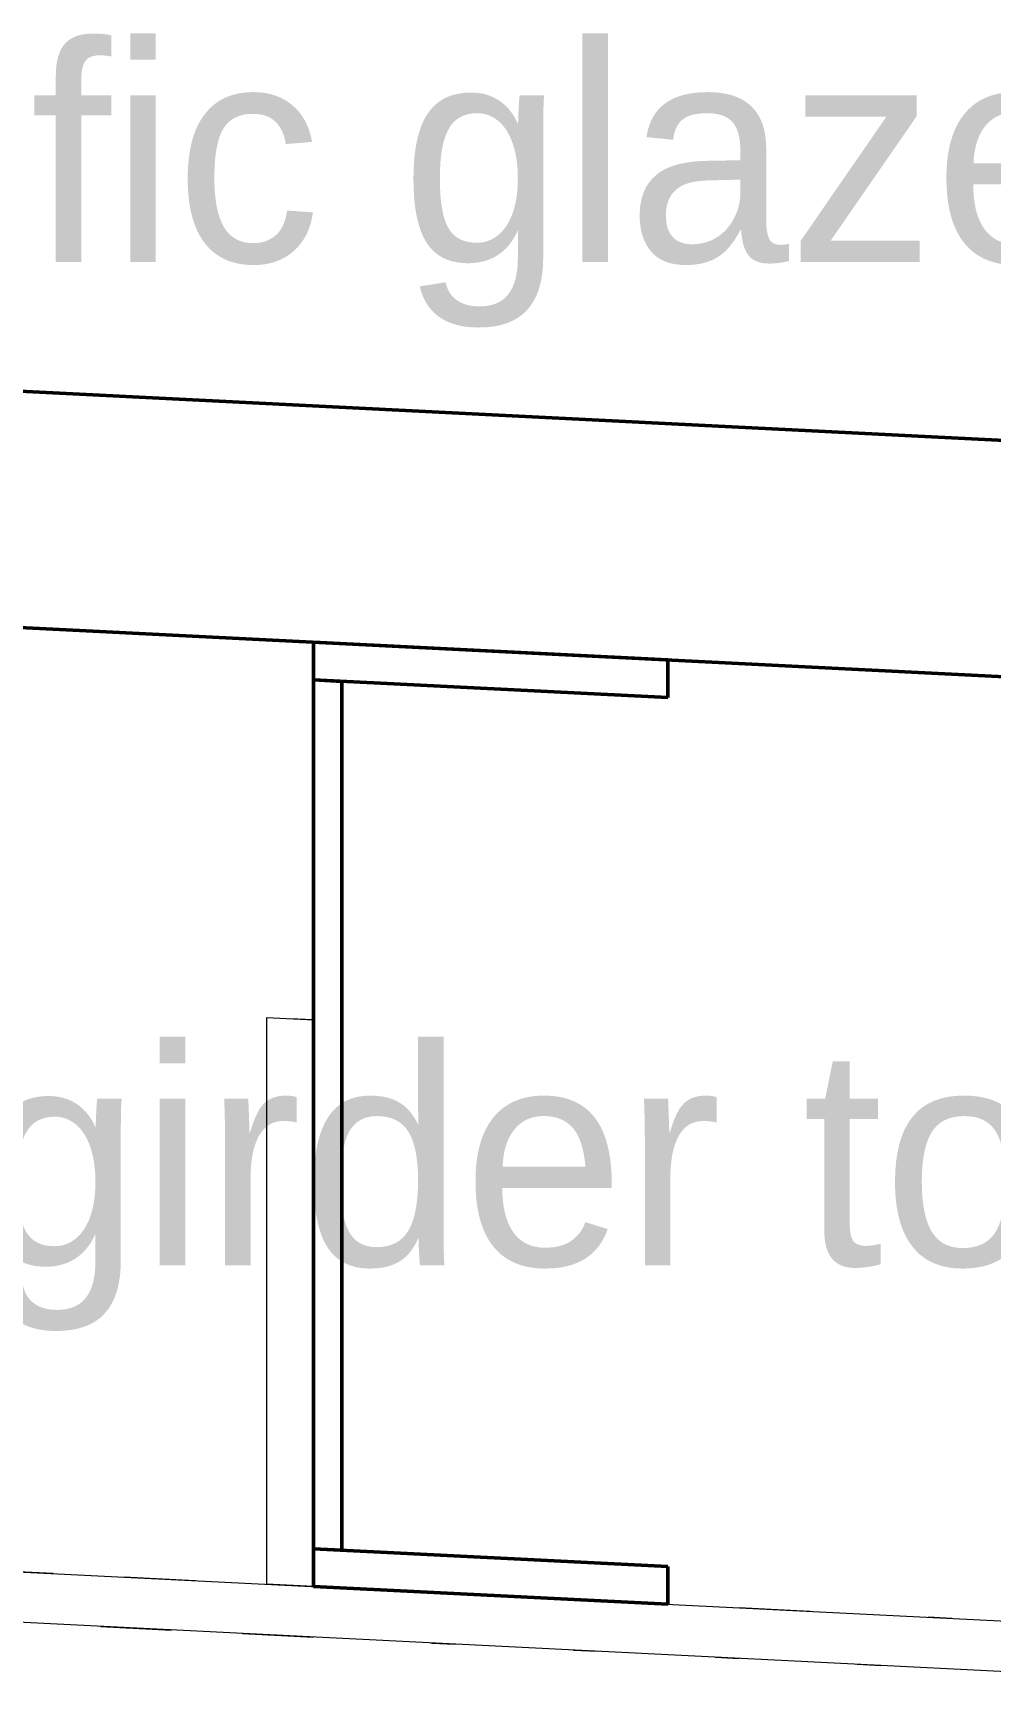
# Model space of a CAD drawing. Header units: metres. Extents: x 10 to 831, y 10 to 584.
# Drawn here: x 338.02 to 346.14, y 263.57 to 277.64 of the extents above; entities that cross this region are included whole.
import ezdxf

# ---------------------------------------------------------------- set-up
doc = ezdxf.new("R2010")
doc.units = ezdxf.units.M
for name, color, linetype, lineweight in [('CUT', 7, 'Continuous', 50), ('DIM', 1, 'Continuous', 13), ('TXT', 7, 'Continuous', 18), ('VIS', 8, 'Continuous', 13)]:
    doc.layers.add(name, color=color, linetype=linetype, lineweight=lineweight)

msp = doc.modelspace()

# ---------------------------------------------------------------- linework, layer by layer
at = {"layer": 'CUT'}
for p, q in [((302, 276.4), (350, 273.9999)), ((350, 271.9999), (302, 274.4)), ((343.4, 272.33), (340.4, 272.48)), ((340.4, 272.48), (340.4, 272.16)), ((343.4, 272.01), (343.4, 272.33)), ((340.64, 272.148), (340.4, 272.16)), ((340.4, 272.16), (340.4, 264.8)), ((340.4, 272.16), (343.4, 272.01)), ((340.64, 264.788), (340.64, 272.148)), ((343.4, 264.65), (340.4, 264.8)), ((340.4, 264.8), (340.4, 264.48)), ((340.4, 264.8), (340.64, 264.788)), ((343.4, 264.33), (343.4, 264.65)), ((340.4, 264.48), (343.4, 264.33))]:
    msp.add_line(p, q, dxfattribs=at)
at = {"layer": 'VIS'}
for p, q in [((350, 273.9999), (302, 276.4)), ((336.6844, 274.6656), (339.282, 274.536)), ((337.47, 274.6264), (338.0696, 274.5964)), ((337.73, 274.6136), (341.062, 274.4468)), ((337.7404, 274.6128), (338.9412, 274.5528)), ((337.8248, 274.6088), (338.4184, 274.5792)), ((337.9352, 274.6032), (338.1248, 274.5936)), ((338.0304, 274.5984), (338.2044, 274.5896)), ((338.0576, 274.5972), (338.2396, 274.588)), ((338.0692, 274.5964), (338.6668, 274.5668)), ((338.07, 274.5964), (338.6676, 274.5668)), ((338.0792, 274.596), (338.2272, 274.5888)), ((338.0904, 274.5956), (338.5264, 274.5736)), ((338.1012, 274.5948), (339.014, 274.5492)), ((338.1288, 274.5936), (338.994, 274.5504)), ((338.1448, 274.5928), (338.9752, 274.5512)), ((338.1488, 274.5924), (338.312, 274.5844)), ((338.164, 274.592), (338.308, 274.5848)), ((338.194, 274.5904), (338.3944, 274.5804)), ((338.1948, 274.5904), (340.7004, 274.4648)), ((338.2184, 274.5892), (338.3612, 274.582)), ((338.2228, 274.5888), (339.2064, 274.5396)), ((338.226, 274.5888), (338.426, 274.5788)), ((338.2364, 274.588), (338.7044, 274.5648)), ((338.2552, 274.5872), (338.4552, 274.5772)), ((338.2612, 274.5868), (338.4608, 274.5768)), ((338.2856, 274.5856), (338.4832, 274.576)), ((338.2864, 274.5856), (338.8168, 274.5592)), ((338.2932, 274.5852), (338.8924, 274.5552)), ((338.3336, 274.5832), (339.3264, 274.5336)), ((338.3352, 274.5832), (338.5352, 274.5732)), ((338.3424, 274.5828), (338.5356, 274.5732)), ((338.3692, 274.5816), (338.9068, 274.5548)), ((338.4244, 274.5788), (339.0008, 274.55)), ((338.4328, 274.5784), (338.888, 274.5556)), ((338.5608, 274.572), (339.0248, 274.5488)), ((338.7776, 274.5612), (338.5924, 274.5704)), ((338.6008, 274.57), (338.7968, 274.56)), ((338.6088, 274.5696), (338.8076, 274.5596)), ((338.6216, 274.5688), (338.8216, 274.5588)), ((338.6232, 274.5688), (338.8232, 274.5588)), ((338.6688, 274.5664), (339.2684, 274.5364)), ((338.6772, 274.566), (338.8728, 274.5564)), ((338.7136, 274.5644), (339.6508, 274.5176)), ((338.74, 274.5632), (338.884, 274.5556)), ((338.7848, 274.5608), (338.9664, 274.5516)), ((338.7984, 274.56), (339.7852, 274.5108)), ((338.8076, 274.5596), (339.0072, 274.5496)), ((338.83, 274.5584), (339.0296, 274.5484)), ((339.0684, 274.5464), (338.8688, 274.5564)), ((338.87, 274.5564), (339.452, 274.5276)), ((338.8728, 274.5564), (339.4676, 274.5268)), ((338.9536, 274.5524), (340.7352, 274.4632)), ((338.9652, 274.5516), (339.1128, 274.5444)), ((338.9808, 274.5508), (340.162, 274.492)), ((338.9944, 274.5504), (339.1944, 274.5404)), ((338.998, 274.55), (339.198, 274.54)), ((339.026, 274.5488), (339.2256, 274.5388)), ((339.072, 274.5464), (339.2612, 274.5368)), ((339.0752, 274.5464), (339.5972, 274.52)), ((339.0756, 274.5464), (339.2184, 274.5392)), ((339.0764, 274.546), (339.6692, 274.5164)), ((339.1156, 274.5444), (339.3088, 274.5344)), ((339.1276, 274.5436), (339.2908, 274.5356)), ((339.134, 274.5432), (339.3336, 274.5332)), ((339.2656, 274.5368), (339.8636, 274.5068)), ((339.2996, 274.5352), (339.4504, 274.5276)), ((339.3164, 274.534), (339.4604, 274.5268)), ((339.3436, 274.5328), (339.7988, 274.51)), ((339.384, 274.5308), (339.5796, 274.5212)), ((339.4076, 274.5296), (339.6052, 274.5196)), ((339.4232, 274.5288), (340.0228, 274.4988)), ((339.4544, 274.5272), (339.6544, 274.5172)), ((339.4592, 274.5272), (339.6548, 274.5172)), ((339.4848, 274.5256), (339.6408, 274.518)), ((339.4916, 274.5256), (339.6916, 274.5156)), ((339.5116, 274.5244), (339.6932, 274.5152)), ((339.5436, 274.5228), (339.9796, 274.5012)), ((339.6056, 274.5196), (340.204, 274.49)), ((339.6576, 274.5172), (340.654, 274.4672)), ((339.6632, 274.5168), (339.8628, 274.5068)), ((339.7012, 274.5148), (340.2316, 274.4884)), ((339.7688, 274.5116), (340.3692, 274.4816)), ((339.78, 274.5108), (339.9432, 274.5028)), ((339.7944, 274.5104), (339.9944, 274.5004)), ((339.7984, 274.51), (339.9532, 274.5024)), ((339.802, 274.51), (340.0008, 274.5)), ((339.8212, 274.5088), (340.0212, 274.4988)), ((339.8256, 274.5088), (340.0256, 274.4988)), ((339.8512, 274.5076), (340.2944, 274.4852)), ((339.8596, 274.5072), (340.7248, 274.4636)), ((339.8892, 274.5056), (340.0824, 274.496)), ((339.9024, 274.5048), (340.0528, 274.4972)), ((339.9324, 274.5032), (340.132, 274.4932)), ((339.9324, 274.5032), (340.0752, 274.4964)), ((339.9612, 274.502), (340.1536, 274.4924)), ((340.0264, 274.4988), (340.6244, 274.4688)), ((340.2676, 274.4868), (340.0676, 274.4968)), ((340.124, 274.494), (341.4112, 274.4296)), ((340.1376, 274.4932), (340.6356, 274.4684)), ((340.1804, 274.4908), (340.3244, 274.4836)), ((340.198, 274.49), (340.398, 274.48)), ((340.2088, 274.4896), (340.398, 274.48)), ((340.2416, 274.488), (340.4372, 274.478)), ((340.254, 274.4872), (340.7096, 274.4644)), ((340.2596, 274.4872), (340.4596, 274.4772)), ((340.262, 274.4868), (340.4596, 274.4772)), ((340.2676, 274.4868), (340.4672, 274.4768)), ((340.3192, 274.484), (340.9152, 274.4544)), ((340.3432, 274.4828), (341.7404, 274.4128)), ((340.4208, 274.4788), (340.5772, 274.4712)), ((340.422, 274.4788), (340.616, 274.4692)), ((340.4328, 274.4784), (340.922, 274.454)), ((340.4612, 274.4768), (340.6604, 274.4668)), ((340.5048, 274.4748), (340.6552, 274.4672)), ((340.5196, 274.474), (341.0576, 274.4472)), ((340.5584, 274.472), (340.7544, 274.4624)), ((340.584, 274.4708), (341.5676, 274.4216)), ((340.602, 274.47), (340.7836, 274.4608)), ((340.6228, 274.4688), (340.8228, 274.4588)), ((340.6536, 274.4672), (340.8536, 274.4572)), ((340.6564, 274.4672), (341.204, 274.4396)), ((340.6624, 274.4668), (340.856, 274.4572)), ((340.6904, 274.4656), (340.89, 274.4556)), ((340.7268, 274.4636), (341.1908, 274.4404)), ((340.7372, 274.4632), (341.18, 274.4408)), ((340.7568, 274.462), (340.9008, 274.4548)), ((340.7896, 274.4604), (340.9324, 274.4532)), ((340.8024, 274.46), (341.4008, 274.43)), ((340.816, 274.4592), (340.9904, 274.4504)), ((340.8548, 274.4572), (341.4496, 274.4276)), ((340.8592, 274.4572), (341.0584, 274.4472)), ((340.8948, 274.4552), (349.6624, 274.0168)), ((340.9632, 274.452), (341.9008, 274.4048)), ((340.9664, 274.4516), (341.5348, 274.4232)), ((340.99, 274.4504), (341.1876, 274.4408)), ((340.9944, 274.4504), (341.1948, 274.4404)), ((340.9956, 274.4504), (341.5924, 274.4204)), ((340.9968, 274.45), (341.4328, 274.4284)), ((341.0212, 274.4488), (341.2212, 274.4388)), ((341.0236, 274.4488), (341.2192, 274.4392)), ((341.0252, 274.4488), (341.2252, 274.4388)), ((341.0528, 274.4472), (341.2504, 274.4376)), ((341.0588, 274.4472), (341.2588, 274.4372)), ((341.1072, 274.4448), (341.258, 274.4372)), ((341.114, 274.4444), (341.3064, 274.4348)), ((341.116, 274.4444), (341.6464, 274.4176)), ((341.1304, 274.4436), (341.33, 274.4336)), ((341.1648, 274.4416), (341.6204, 274.4188)), ((341.1716, 274.4416), (342.3728, 274.3812)), ((341.866, 274.4068), (341.2664, 274.4368)), ((341.3288, 274.4336), (341.5108, 274.4244)), ((341.3328, 274.4332), (341.4768, 274.426)), ((341.3572, 274.432), (341.8256, 274.4088)), ((341.398, 274.43), (341.598, 274.42)), ((341.4112, 274.4296), (341.5744, 274.4212)), ((341.436, 274.4284), (341.6292, 274.4184)), ((350, 271.9999), (302, 274.4)), ((341.4664, 274.4268), (341.6664, 274.4168)), ((341.4892, 274.4256), (342.0888, 274.3956)), ((341.586, 274.4208), (342.168, 274.3916)), ((341.5904, 274.4204), (342.4556, 274.3772)), ((341.6216, 274.4188), (341.8208, 274.4088)), ((341.6464, 274.4176), (341.7892, 274.4104)), ((341.6568, 274.4172), (341.8564, 274.4072)), ((341.658, 274.4172), (343.7236, 274.314)), ((341.6804, 274.416), (342.8616, 274.3568)), ((341.7332, 274.4132), (341.9288, 274.4036)), ((341.77, 274.4116), (342.7704, 274.3616)), ((341.7948, 274.4104), (341.9948, 274.4004)), ((341.798, 274.41), (342.6284, 274.3684)), ((341.806, 274.4096), (342.0016, 274.4)), ((341.8224, 274.4088), (342.0224, 274.3988)), ((341.8248, 274.4088), (342.0248, 274.3988)), ((341.8528, 274.4072), (342.0528, 274.3972)), ((341.8584, 274.4072), (342.0584, 274.3972)), ((341.8608, 274.4068), (342.3832, 274.3808)), ((341.8792, 274.406), (343.6772, 274.316)), ((341.908, 274.4048), (342.5036, 274.3748)), ((341.9184, 274.404), (342.066, 274.3968)), ((341.9288, 274.4036), (342.1288, 274.3936)), ((341.956, 274.4024), (343.3372, 274.3332)), ((341.9644, 274.4016), (342.1192, 274.394)), ((341.9988, 274.4), (342.5972, 274.37)), ((342.0492, 274.3976), (343.4444, 274.3276)), ((342.0548, 274.3972), (342.254, 274.3872)), ((342.0636, 274.3968), (342.5532, 274.3724)), ((342.0756, 274.3964), (342.5312, 274.3736)), ((342.1032, 274.3948), (342.2928, 274.3852)), ((342.1236, 274.394), (342.2724, 274.3864)), ((342.1888, 274.3904), (342.388, 274.3808)), ((342.2092, 274.3896), (342.4028, 274.38)), ((342.2208, 274.3888), (342.4208, 274.3788)), ((342.2384, 274.388), (342.4364, 274.378)), ((342.2668, 274.3868), (342.4592, 274.3772)), ((342.4192, 274.3792), (342.6012, 274.37)), ((342.45, 274.3776), (342.886, 274.3556)), ((343.0648, 274.3468), (342.4656, 274.3768)), ((342.5036, 274.3748), (342.932, 274.3536)), ((342.516, 274.3744), (342.7116, 274.3644)), ((342.5304, 274.3736), (343.0612, 274.3468)), ((342.5724, 274.3712), (342.7704, 274.3616)), ((342.588, 274.3704), (342.7836, 274.3608)), ((342.5948, 274.3704), (342.7948, 274.3604)), ((342.5984, 274.37), (342.7984, 274.36)), ((342.6056, 274.3696), (342.7616, 274.362)), ((342.6136, 274.3692), (342.764, 274.3616)), ((342.6224, 274.3688), (342.8224, 274.3588)), ((342.6248, 274.3688), (342.8248, 274.3588)), ((342.6576, 274.3672), (342.8576, 274.3572)), ((342.8488, 274.3576), (342.6636, 274.3668)), ((342.6704, 274.3664), (343.5664, 274.3216)), ((342.688, 274.3656), (342.8876, 274.3556)), ((342.72, 274.364), (342.8688, 274.3564)), ((342.7276, 274.3636), (342.9272, 274.3536)), ((342.7732, 274.3612), (342.9176, 274.354)), ((342.8044, 274.3596), (342.952, 274.3524)), ((342.818, 274.3592), (343.0172, 274.3492)), ((342.8368, 274.358), (343.4312, 274.3284)), ((342.8468, 274.3576), (343.7592, 274.312)), ((342.8528, 274.3572), (343.052, 274.3476)), ((342.8928, 274.3552), (343.3568, 274.332)), ((342.9448, 274.3528), (343.9288, 274.3036)), ((342.9864, 274.3508), (343.442, 274.328)), ((343.0292, 274.3484), (343.2268, 274.3388)), ((343.0424, 274.348), (343.2056, 274.3396)), ((343.0648, 274.3468), (343.2648, 274.3368)), ((343.138, 274.3432), (343.332, 274.3332)), ((343.1464, 274.3428), (343.328, 274.3336)), ((343.1956, 274.3404), (343.3952, 274.3304)), ((343.2132, 274.3392), (344.1504, 274.2924)), ((343.216, 274.3392), (343.3668, 274.3316)), ((343.24, 274.338), (343.4296, 274.3284)), ((343.2504, 274.3376), (343.45, 274.3276)), ((343.254, 274.3372), (343.776, 274.3112)), ((343.3088, 274.3344), (345.0908, 274.2456)), ((343.3164, 274.334), (343.4656, 274.3268)), ((343.3208, 274.334), (344.1864, 274.2908)), ((343.3496, 274.3324), (343.4936, 274.3252)), ((343.3604, 274.332), (343.5032, 274.3248)), ((343.3696, 274.3316), (343.5628, 274.322)), ((343.3704, 274.3316), (343.566, 274.3216)), ((343.4196, 274.3292), (343.612, 274.3196)), ((343.4204, 274.3288), (343.6204, 274.3188)), ((343.422, 274.3288), (344.022, 274.2988)), ((343.4244, 274.3288), (343.6244, 274.3188)), ((343.4516, 274.3276), (343.6516, 274.3176)), ((343.4572, 274.3272), (343.6568, 274.3172)), ((343.542, 274.3228), (343.698, 274.3152)), ((343.6904, 274.3156), (343.8864, 274.3056)), ((343.6904, 274.3156), (343.838, 274.308)), ((343.6948, 274.3152), (344.1844, 274.2908)), ((343.7804, 274.3108), (343.9792, 274.3012)), ((343.7908, 274.3104), (344.2888, 274.2856)), ((343.7948, 274.3104), (343.9948, 274.3004)), ((343.7984, 274.31), (343.9984, 274.3)), ((343.8016, 274.31), (345.4564, 274.2272)), ((343.8184, 274.3092), (343.9692, 274.3016)), ((343.8196, 274.3092), (344.0172, 274.2992)), ((343.8864, 274.3056), (344.0864, 274.2956)), ((343.8936, 274.3052), (344.4896, 274.2756)), ((343.8972, 274.3052), (344.3524, 274.2824)), ((343.9032, 274.3048), (344.6296, 274.2684)), ((343.9128, 274.3044), (344.062, 274.2968)), ((343.9252, 274.3036), (344.1252, 274.2936)), ((343.9256, 274.3036), (344.0696, 274.2964)), ((343.9452, 274.3028), (344.4756, 274.2764)), ((344.0484, 274.2976), (344.2476, 274.2876)), ((344.264, 274.2868), (344.064, 274.2968)), ((344.1304, 274.2936), (344.2852, 274.2856)), ((344.1428, 274.2928), (344.3364, 274.2832)), ((344.1524, 274.2924), (344.348, 274.2824)), ((344.1552, 274.2924), (344.3528, 274.2824)), ((344.1712, 274.2916), (345.1716, 274.2416)), ((344.2172, 274.2892), (344.3604, 274.282)), ((344.2204, 274.2888), (344.82, 274.2588)), ((344.2244, 274.2888), (344.4244, 274.2788)), ((344.2564, 274.2872), (344.4564, 274.2772)), ((344.264, 274.2868), (344.4636, 274.2768)), ((344.302, 274.2848), (344.496, 274.2752)), ((344.3768, 274.2812), (344.5664, 274.2716)), ((344.38, 274.2812), (345.5608, 274.222)), ((344.3924, 274.2804), (344.5916, 274.2704)), ((344.4128, 274.2792), (344.6124, 274.2692)), ((344.4212, 274.2788), (344.5716, 274.2716)), ((344.4464, 274.2776), (344.6456, 274.2676)), ((344.4736, 274.2764), (345.0608, 274.2468)), ((344.4784, 274.276), (344.9464, 274.2528)), ((344.5092, 274.2744), (344.6584, 274.2672)), ((344.5724, 274.2712), (344.7648, 274.2616)), ((344.5764, 274.2712), (344.724, 274.2636)), ((344.5952, 274.2704), (344.7952, 274.2604)), ((344.6032, 274.27), (345.8044, 274.2096)), ((344.6104, 274.2696), (345.2032, 274.24)), ((344.6216, 274.2688), (344.8216, 274.2588)), ((344.6468, 274.2676), (345.1692, 274.2416)), ((344.6508, 274.2676), (344.8508, 274.2576)), ((344.6736, 274.2664), (344.8368, 274.258)), ((344.6856, 274.2656), (345.2848, 274.2356)), ((344.724, 274.2636), (344.9236, 274.254)), ((344.7348, 274.2632), (346.132, 274.1936)), ((344.748, 274.2628), (346.868, 274.1568)), ((344.808, 274.2596), (345.2632, 274.2368)), ((344.8188, 274.2592), (345.4132, 274.2292)), ((344.8208, 274.2588), (345.7168, 274.214)), ((344.8396, 274.258), (345.836, 274.2084)), ((344.9164, 274.254), (345.1096, 274.2444)), ((344.9348, 274.2532), (345.1304, 274.2436)), ((344.9636, 274.252), (345.1452, 274.2428)), ((344.9736, 274.2512), (345.1724, 274.2412)), ((344.9984, 274.25), (345.1984, 274.24)), ((345.0064, 274.2496), (345.5368, 274.2232)), ((345.024, 274.2488), (345.224, 274.2388)), ((345.0516, 274.2476), (345.9172, 274.204)), ((345.0744, 274.2464), (345.2172, 274.2392)), ((345.0876, 274.2456), (346.0252, 274.1988)), ((345.1056, 274.2448), (345.2548, 274.2372)), ((345.244, 274.2376), (345.4436, 274.228)), ((345.4628, 274.2268), (345.2632, 274.2368)), ((345.306, 274.2348), (346.29, 274.1856)), ((345.326, 274.2336), (345.8156, 274.2092)), ((345.342, 274.2328), (345.9352, 274.2032)), ((345.3564, 274.232), (346.0828, 274.196)), ((345.3664, 274.2316), (345.5104, 274.2244)), ((345.368, 274.2316), (345.5228, 274.224)), ((345.3952, 274.2304), (345.5952, 274.2204)), ((345.402, 274.23), (346.3148, 274.1844)), ((345.42, 274.2288), (346.02, 274.1992)), ((345.4216, 274.2288), (346.0212, 274.1988)), ((345.4556, 274.2272), (345.6556, 274.2172)), ((345.4624, 274.2268), (345.9052, 274.2048)), ((345.4628, 274.2268), (345.6628, 274.2168)), ((345.466, 274.2268), (346.048, 274.1976)), ((345.4824, 274.226), (346.078, 274.196)), ((345.5076, 274.2248), (346.8888, 274.1556)), ((345.5136, 274.2244), (345.7032, 274.2148)), ((345.5224, 274.224), (345.722, 274.214)), ((345.5888, 274.2204), (345.7884, 274.2104)), ((345.6092, 274.2196), (345.8084, 274.2096)), ((345.642, 274.218), (345.8412, 274.208)), ((345.648, 274.2176), (345.844, 274.208)), ((345.6896, 274.2156), (345.8832, 274.206)), ((345.6904, 274.2156), (345.872, 274.2064)), ((345.702, 274.2148), (345.8512, 274.2076)), ((345.7168, 274.214), (345.9124, 274.2044)), ((345.7188, 274.214), (346.174, 274.1912)), ((345.7252, 274.2136), (345.9176, 274.204)), ((345.7268, 274.2136), (345.8828, 274.206)), ((345.7832, 274.2108), (346.2816, 274.186)), ((345.796, 274.21), (345.9936, 274.2004)), ((345.8236, 274.2088), (346.0236, 274.1988)), ((345.85, 274.2076), (346.4496, 274.1776)), ((345.884, 274.206), (346.084, 274.196)), ((345.9272, 274.2036), (346.078, 274.196)), ((345.9312, 274.2036), (346.074, 274.1964)), ((345.9424, 274.2028), (346.0864, 274.1956)), ((346.0396, 274.198), (346.562, 274.172)), ((346.0412, 274.198), (346.6392, 274.168)), ((350, 272), (332.1492, 272.8924)), ((336.7716, 272.6616), (338.0336, 272.5984)), ((338.2136, 272.5892), (336.8136, 272.6592)), ((344.6376, 272.268), (336.892, 272.6556)), ((339.082, 272.546), (337.284, 272.636)), ((339.4568, 272.5272), (337.4048, 272.6296)), ((337.47, 272.6264), (338.0696, 272.5964)), ((338.3712, 272.5816), (337.5204, 272.624)), ((338.422, 272.5788), (337.62, 272.6188)), ((338.2204, 272.5888), (337.6272, 272.6188)), ((338.2552, 272.5872), (337.6556, 272.6172)), ((338.286, 272.5856), (337.6864, 272.6156)), ((338.4684, 272.5764), (337.8704, 272.6064)), ((338.0576, 272.5972), (337.876, 272.6064)), ((338.8316, 272.5584), (337.9188, 272.604)), ((338.1536, 272.5924), (337.9756, 272.6012)), ((338.1488, 272.5924), (337.986, 272.6008)), ((338.194, 272.5904), (337.994, 272.6004)), ((338.226, 272.5888), (338.026, 272.5988)), ((339.0096, 272.5496), (338.026, 272.5988)), ((338.2184, 272.5892), (338.0756, 272.5964)), ((338.5484, 272.5724), (338.0804, 272.596)), ((338.64, 272.568), (338.1096, 272.5944)), ((338.2516, 272.5876), (338.11, 272.5944)), ((338.7308, 272.5636), (338.1348, 272.5932)), ((338.3424, 272.5828), (338.1488, 272.5924)), ((338.7276, 272.5636), (338.19, 272.5904)), ((339.588, 272.5208), (338.2068, 272.5896)), ((338.4044, 272.5796), (338.2288, 272.5884)), ((338.8084, 272.5596), (338.232, 272.5884)), ((338.8212, 272.5588), (338.302, 272.5848)), ((344.8192, 272.2592), (338.3172, 272.584)), ((339.4764, 272.526), (338.4024, 272.58)), ((338.6008, 272.57), (338.4052, 272.5796)), ((338.6088, 272.5696), (338.4096, 272.5796)), ((338.6232, 272.5688), (338.4232, 272.5788)), ((339.1684, 272.5416), (338.4352, 272.5784)), ((338.4544, 272.5772), (339.4356, 272.5284)), ((338.6672, 272.5668), (338.4676, 272.5768)), ((339.6556, 272.5172), (338.4748, 272.5764)), ((338.674, 272.5664), (338.512, 272.5744)), ((339.1612, 272.542), (338.5656, 272.5716)), ((338.7848, 272.5608), (338.6028, 272.57)), ((338.8076, 272.5596), (338.6084, 272.5696)), ((338.83, 272.5584), (338.6308, 272.5684)), ((338.8016, 272.56), (338.6384, 272.568)), ((339.2592, 272.5372), (338.6612, 272.5668)), ((338.6688, 272.5664), (339.2684, 272.5364)), ((339.258, 272.5372), (338.676, 272.5664)), ((339.952, 272.5024), (338.6768, 272.566)), ((338.8656, 272.5568), (338.6876, 272.5656)), ((338.9944, 272.5504), (338.7944, 272.5604)), ((339.4184, 272.5292), (338.8184, 272.5592)), ((339.026, 272.5488), (338.826, 272.5588)), ((339.0684, 272.5464), (338.8688, 272.5564)), ((339.4636, 272.5268), (338.9012, 272.5548)), ((339.1156, 272.5444), (338.9224, 272.554)), ((339.1072, 272.5448), (338.9316, 272.5536)), ((339.0756, 272.5464), (338.9328, 272.5532)), ((339.664, 272.5168), (339.0664, 272.5468)), ((339.384, 272.5308), (339.1884, 272.5404)), ((339.4076, 272.5296), (339.2096, 272.5396)), ((339.4544, 272.5272), (339.2548, 272.5372)), ((339.4444, 272.5276), (339.2588, 272.5372)), ((339.4604, 272.5268), (339.2604, 272.5368)), ((339.4848, 272.5256), (339.3288, 272.5336)), ((339.5116, 272.5244), (339.33, 272.5336)), ((340.4548, 272.4772), (339.4584, 272.5272)), ((339.9696, 272.5016), (339.484, 272.526)), ((340.0548, 272.4972), (339.5244, 272.5236)), ((340.1692, 272.4916), (339.5688, 272.5216)), ((339.7944, 272.5104), (339.5944, 272.5204)), ((339.802, 272.51), (339.6032, 272.52)), ((340.6144, 272.4692), (339.6144, 272.5192)), ((339.78, 272.5108), (339.6172, 272.5192)), ((339.8232, 272.5088), (339.6232, 272.5188)), ((339.81, 272.5096), (339.6344, 272.5184)), ((339.8664, 272.5068), (339.6664, 272.5168)), ((339.8892, 272.5056), (339.6956, 272.5152)), ((339.9612, 272.502), (339.7692, 272.5116)), ((339.9324, 272.5032), (339.7896, 272.5104)), ((340.0044, 272.4996), (339.8052, 272.5096)), ((340.0264, 272.4988), (339.8272, 272.5088)), ((339.8564, 272.5072), (340.838, 272.458)), ((340.6676, 272.4668), (339.8656, 272.5068)), ((340.7528, 272.4624), (339.9024, 272.5048)), ((341.2272, 272.4388), (339.94, 272.5028)), ((340.552, 272.4724), (340.0328, 272.4984)), ((340.2596, 272.4872), (340.0596, 272.4972)), ((340.2676, 272.4868), (340.0676, 272.4968)), ((340.6832, 272.466), (340.084, 272.496)), ((341.0216, 272.4488), (340.1092, 272.4944)), ((340.7164, 272.464), (340.1208, 272.494)), ((341.5408, 272.4228), (340.1436, 272.4928)), ((340.352, 272.4824), (340.1536, 272.4924)), ((340.6348, 272.4684), (340.1952, 272.4904)), ((340.422, 272.4788), (340.228, 272.4888)), ((340.4612, 272.4768), (340.262, 272.4868)), ((340.4208, 272.4788), (340.2648, 272.4868)), ((340.2676, 272.4868), (340.4672, 272.4768)), ((340.4328, 272.4784), (340.2696, 272.4864)), ((340.5128, 272.4744), (340.3372, 272.4832)), ((340.8784, 272.456), (340.3404, 272.4828)), ((340.5584, 272.472), (340.3628, 272.482)), ((340.9292, 272.4536), (340.3724, 272.4812)), ((341.3684, 272.4316), (340.3768, 272.4812)), ((341.3708, 272.4316), (340.3872, 272.4808)), ((341.6856, 272.4156), (340.4, 272.48)), ((340.4, 272.16), (340.4, 272.48)), ((340.4, 272.48), (340.4, 272.48)), ((343.4, 272.33), (340.4, 272.48)), ((340.4, 272.16), (340.4, 272.48)), ((341.8128, 272.4092), (340.4132, 272.4792)), ((341.018, 272.4492), (340.418, 272.4792)), ((340.602, 272.47), (340.4204, 272.4788)), ((340.6228, 272.4688), (340.4228, 272.4788)), ((340.6536, 272.4672), (340.454, 272.4772)), ((340.6624, 272.4668), (340.4692, 272.4764)), ((340.8024, 272.46), (340.6028, 272.47)), ((340.7896, 272.4604), (340.6468, 272.4676)), ((341.7132, 272.4144), (340.776, 272.4612)), ((340.9416, 272.4528), (340.7796, 272.4612)), ((342.0992, 272.3952), (340.78, 272.4612)), ((340.9308, 272.4536), (340.7816, 272.4608)), ((340.99, 272.4504), (340.792, 272.4604)), ((340.9944, 272.4504), (340.7944, 272.4604)), ((340.9956, 272.4504), (340.7968, 272.46)), ((341.0252, 272.4488), (340.8252, 272.4588)), ((341.9312, 272.4036), (340.8572, 272.4572)), ((341.0588, 272.4472), (340.8592, 272.4572)), ((341.0652, 272.4468), (340.8656, 272.4568)), ((341.114, 272.4444), (340.922, 272.454)), ((341.4696, 272.4264), (340.9388, 272.4532)), ((341.6216, 272.4188), (341.0232, 272.4488)), ((341.2156, 272.4392), (341.04, 272.448)), ((342.0496, 272.3976), (341.0528, 272.4472)), ((341.2844, 272.4356), (341.0896, 272.4456)), ((341.3288, 272.4336), (341.1472, 272.4428)), ((342.3552, 272.3824), (341.1744, 272.4412)), ((341.3576, 272.432), (341.1796, 272.4412)), ((341.6692, 272.4164), (341.2012, 272.44)), ((341.436, 272.4284), (341.2424, 272.438)), ((341.4112, 272.4296), (341.2484, 272.4376)), ((341.2584, 272.4372), (342.24, 272.388)), ((341.4664, 272.4268), (341.2664, 272.4368)), ((341.94, 272.4032), (341.3444, 272.4328)), ((341.586, 272.4208), (341.392, 272.4304)), ((341.6568, 272.4172), (341.4576, 272.4272)), ((341.4664, 272.4268), (341.6664, 272.4168)), ((341.6464, 272.4176), (341.5036, 272.4248)), ((341.7332, 272.4132), (341.5372, 272.4232)), ((342.5704, 272.3716), (341.5696, 272.4216)), ((341.7948, 272.4104), (341.5948, 272.4204)), ((341.8224, 272.4088), (341.6224, 272.4188)), ((341.8248, 272.4088), (341.6252, 272.4188)), ((341.8528, 272.4072), (341.6532, 272.4172)), ((341.8584, 272.4072), (341.6584, 272.4172)), ((342.3948, 272.3804), (341.6616, 272.4168)), ((342.3052, 272.3848), (341.7092, 272.4144)), ((341.9188, 272.404), (341.7428, 272.4128)), ((342.2372, 272.388), (341.7512, 272.4124)), ((343.1396, 272.3432), (341.7584, 272.412)), ((342.2824, 272.386), (341.7632, 272.412)), ((341.9352, 272.4032), (341.7936, 272.4104)), ((341.9988, 272.4), (341.7996, 272.41)), ((342.0428, 272.398), (341.8572, 272.4072)), ((349.4676, 272.0268), (341.8692, 272.4064)), ((342.0696, 272.3964), (341.8916, 272.4056)), ((342.0636, 272.3968), (341.9008, 272.4048)), ((342.1236, 272.394), (341.9744, 272.4012)), ((342.5868, 272.3708), (341.99, 272.4004)), ((342.2092, 272.3896), (342.016, 272.3992)), ((342.2176, 272.3892), (342.0176, 272.3992)), ((342.2644, 272.3868), (342.0644, 272.3968)), ((342.2668, 272.3868), (342.0748, 272.3964)), ((343.8768, 272.306), (342.0788, 272.396)), ((345.73, 272.2136), (342.1008, 272.3948)), ((342.4192, 272.3792), (342.2376, 272.388)), ((342.8464, 272.3576), (342.2484, 272.3876)), ((344.3064, 272.2848), (342.2548, 272.3872)), ((343.1344, 272.3432), (342.284, 272.386)), ((342.516, 272.3744), (342.3204, 272.384)), ((342.5304, 272.3736), (342.3536, 272.3824)), ((342.502, 272.3748), (342.3604, 272.382)), ((342.7892, 272.3604), (342.3608, 272.382)), ((342.5724, 272.3712), (342.3748, 272.3812)), ((342.5948, 272.3704), (342.3948, 272.3804)), ((343.414, 272.3292), (342.414, 272.3792)), ((342.6224, 272.3688), (342.4224, 272.3788)), ((342.6248, 272.3688), (342.4248, 272.3788)), ((343.234, 272.3384), (342.432, 272.3784)), ((342.6056, 272.3696), (342.4496, 272.3776)), ((342.6576, 272.3672), (342.458, 272.3772)), ((343.0648, 272.3468), (342.4656, 272.3768)), ((343.0804, 272.346), (342.4812, 272.376)), ((343.3872, 272.3308), (342.4912, 272.3756)), ((342.72, 272.364), (342.5708, 272.3716)), ((342.7816, 272.3608), (342.6036, 272.37)), ((342.818, 272.3592), (342.6184, 272.3692)), ((342.8528, 272.3572), (342.6536, 272.3672)), ((342.6604, 272.3668), (343.642, 272.318)), ((343.5768, 272.3212), (342.6644, 272.3668)), ((343.732, 272.3132), (342.7484, 272.3624)), ((343.0424, 272.348), (342.8792, 272.356)), ((343.0684, 272.3464), (342.9268, 272.3536)), ((343.1308, 272.3436), (342.9324, 272.3532)), ((343.138, 272.3432), (342.944, 272.3528)), ((343.1464, 272.3428), (342.9644, 272.3516)), ((343.5276, 272.3236), (342.9708, 272.3516)), ((343.1956, 272.3404), (342.996, 272.35)), ((343.9628, 272.302), (343.0256, 272.3488)), ((343.5328, 272.3232), (343.0468, 272.3476)), ((343.0648, 272.3468), (343.2648, 272.3368)), ((343.3164, 272.334), (343.1672, 272.3416)), ((343.3604, 272.332), (343.2176, 272.3392)), ((343.4244, 272.3288), (343.2244, 272.3388)), ((343.4196, 272.3292), (343.2276, 272.3388)), ((343.4516, 272.3276), (343.252, 272.3376)), ((343.4572, 272.3272), (343.2572, 272.3372)), ((343.4632, 272.3268), (343.2632, 272.3368)), ((344.386, 272.2808), (343.312, 272.3344)), ((343.4936, 272.3252), (343.3156, 272.3344)), ((343.542, 272.3228), (343.386, 272.3308)), ((343.4, 272.33), (343.4, 272.33)), ((343.4, 272.01), (343.4, 272.33)), ((343.9452, 272.3028), (343.4148, 272.3292)), ((343.8616, 272.3068), (343.4216, 272.3288)), ((344.4412, 272.278), (343.4444, 272.3276)), ((344.202, 272.29), (343.4936, 272.3252)), ((344.0132, 272.2992), (343.494, 272.3252)), ((343.6904, 272.3156), (343.4948, 272.3252)), ((343.6948, 272.3152), (343.532, 272.3236)), ((343.7804, 272.3108), (343.5812, 272.3208)), ((343.7948, 272.3104), (343.5948, 272.3204)), ((343.8176, 272.3092), (343.6176, 272.3192)), ((344.9048, 272.2548), (343.6176, 272.3192)), ((343.822, 272.3088), (343.622, 272.3188)), ((344.2908, 272.2856), (343.6952, 272.3152)), ((343.9128, 272.3044), (343.7636, 272.312)), ((344.0484, 272.2976), (343.8492, 272.3076)), ((344.1552, 272.2924), (343.9572, 272.302)), ((344.9712, 272.2516), (343.9708, 272.3016)), ((345.4124, 272.2292), (344.0128, 272.2992)), ((344.2244, 272.2888), (344.0244, 272.2988)), ((344.2056, 272.2896), (344.0276, 272.2988)), ((344.2564, 272.2872), (344.0568, 272.2972)), ((344.0628, 272.2968), (345.044, 272.2476)), ((344.264, 272.2868), (344.064, 272.2968)), ((344.2172, 272.2892), (344.0744, 272.2964)), ((344.302, 272.2848), (344.108, 272.2948)), ((345.5332, 272.2232), (344.136, 272.2932)), ((344.3924, 272.2804), (344.1928, 272.2904)), ((345.392, 272.2304), (344.2112, 272.2896)), ((344.4128, 272.2792), (344.2136, 272.2892)), ((344.264, 272.2868), (344.4636, 272.2768)), ((344.4736, 272.2764), (344.278, 272.286)), ((344.7904, 272.2604), (344.3224, 272.284)), ((344.5048, 272.2748), (344.3428, 272.2828)), ((344.5092, 272.2744), (344.36, 272.282)), ((344.5724, 272.2712), (344.3804, 272.2808)), ((344.5952, 272.2704), (344.3952, 272.2804)), ((344.6216, 272.2688), (344.422, 272.2788)), ((344.6508, 272.2676), (344.4512, 272.2776)), ((344.6412, 272.268), (344.4556, 272.2772)), ((344.6624, 272.2668), (344.4624, 272.2768)), ((344.6736, 272.2664), (344.5104, 272.2744)), ((344.7188, 272.264), (344.52, 272.274)), ((344.7688, 272.2616), (344.6268, 272.2688)), ((345.6368, 272.218), (344.64, 272.268)), ((345.5376, 272.2232), (344.6416, 272.268)), ((345.5164, 272.224), (344.6656, 272.2668)), ((344.9176, 272.254), (344.7396, 272.2632)), ((344.9736, 272.2512), (344.7748, 272.2612)), ((344.9636, 272.252), (344.7816, 272.2608)), ((345.4172, 272.2292), (344.8172, 272.2592)), ((345.024, 272.2488), (344.824, 272.2588)), ((345.36, 272.232), (344.8296, 272.2584)), ((345.478, 272.226), (344.8788, 272.256)), ((345.6212, 272.2188), (344.888, 272.2556)), ((345.0744, 272.2464), (344.9316, 272.2536)), ((345.1056, 272.2448), (344.9564, 272.252)), ((345.8004, 272.21), (344.9984, 272.25)), ((345.244, 272.2376), (345.0448, 272.2476)), ((346.0932, 272.1952), (345.1092, 272.2444)), ((345.7376, 272.2132), (345.144, 272.2428)), ((345.326, 272.2336), (345.1632, 272.242)), ((346.752, 272.1624), (345.1936, 272.2404)), ((345.3952, 272.2304), (345.1952, 272.2404)), ((345.8136, 272.2092), (345.2136, 272.2392)), ((346.132, 272.1932), (345.2196, 272.2392)), ((345.744, 272.2128), (345.2248, 272.2388)), ((345.4556, 272.2272), (345.2556, 272.2372)), ((345.4628, 272.2268), (345.2632, 272.2368)), ((345.854, 272.2072), (345.272, 272.2364)), ((345.8376, 272.208), (345.2752, 272.2364)), ((345.8796, 272.206), (345.2836, 272.236)), ((346.9988, 272.15), (345.3028, 272.2348)), ((346.2968, 272.1852), (345.3104, 272.2344)), ((345.8004, 272.21), (345.3144, 272.2344)), ((345.5888, 272.2204), (345.3896, 272.2304)), ((345.6092, 272.2196), (345.41, 272.2296)), ((345.63, 272.2184), (345.452, 272.2276)), ((345.648, 272.2176), (345.4524, 272.2272)), ((345.4628, 272.2268), (345.6628, 272.2168)), ((345.4648, 272.2268), (346.446, 272.1776)), ((345.6896, 272.2156), (345.4964, 272.2252)), ((345.6904, 272.2156), (345.5088, 272.2244)), ((345.7252, 272.2136), (345.5332, 272.2232)), ((345.702, 272.2148), (345.5528, 272.2224)), ((346.1264, 272.1936), (345.5696, 272.2216)), ((345.7268, 272.2136), (345.5708, 272.2216)), ((345.7844, 272.2108), (345.6084, 272.2196)), ((345.8216, 272.2088), (345.6216, 272.2188)), ((345.8236, 272.2088), (345.624, 272.2188)), ((345.85, 272.2076), (345.6504, 272.2176)), ((345.8612, 272.2068), (345.6612, 272.2168)), ((346.3064, 272.1848), (345.7112, 272.2144)), ((346.8412, 272.158), (345.7672, 272.2116)), ((345.9312, 272.2036), (345.7884, 272.2104)), ((346.1672, 272.1916), (345.968, 272.2016)), ((346.2548, 272.1872), (346.0552, 272.1972)), ((340.4, 272.16), (340.4, 272.16)), ((340.4, 272.16), (343.4, 272.01)), ((340.64, 272.148), (340.4, 272.16)), ((340.4, 264.8), (340.4, 272.16)), ((340.4, 272.16), (340.4, 272.16)), ((340.64, 272.148), (340.4, 272.16)), ((340.4, 264.8), (340.4, 272.16)), ((343.4, 272.01), (340.4, 272.16)), ((340.64, 272.148), (340.64, 272.148)), ((340.64, 264.788), (340.64, 272.148)), ((340.64, 264.788), (340.64, 272.148)), ((343.4, 272.01), (343.4, 272.17)), ((343.4, 272.01), (343.4, 272.01)), ((340, 269.3), (340.4, 269.28)), ((340, 269.3), (340, 264.5)), ((340.4, 269.28), (340.2, 269.29)), ((340.4, 269.28), (340.4, 269.28)), ((340.4, 264.48), (340.4, 269.28)), ((340.4, 264.48), (340.4, 269.28)), ((307.7432, 266.1128), (350, 264)), ((350, 263.572), (307.5428, 265.6948)), ((340.4, 264.8), (340.4, 264.8)), ((340.4, 264.8), (340.64, 264.788)), ((343.4, 264.65), (340.4, 264.8)), ((340.4, 264.48), (340.4, 264.8)), ((340.4, 264.8), (340.4, 264.8)), ((343.4, 264.65), (340.4, 264.8)), ((340.4, 264.48), (340.4, 264.8)), ((340.64, 264.788), (340.4, 264.8)), ((340.64, 264.788), (340.64, 264.788)), ((338.1944, 264.5904), (337.5936, 264.6204)), ((343.4, 264.65), (343.4, 264.65)), ((343.4, 264.33), (343.4, 264.65)), ((343.4, 264.33), (343.4, 264.65)), ((339.3964, 264.53), (338.7956, 264.5604)), ((340, 264.5), (340, 264.5)), ((340.4, 264.48), (340, 264.5)), ((340.9992, 264.45), (340.398, 264.48)), ((340.4, 264.48), (340.4, 264.48)), ((340.4, 264.48), (343.4, 264.33)), ((343.4, 264.33), (340.4, 264.48)), ((340.4, 264.48), (340.4, 264.48)), ((342.2012, 264.39), (341.6004, 264.42)), ((343.4032, 264.33), (342.8024, 264.36)), ((343.4, 264.33), (343.4, 264.33)), ((344.6052, 264.2696), (344.0044, 264.2996)), ((345.8072, 264.2096), (345.6068, 264.2196)), ((338.5952, 264.1424), (339.196, 264.112)), ((339.7972, 264.082), (340.398, 264.052)), ((341.4, 264.002), (341.6004, 263.992)), ((342.602, 263.942), (342.8024, 263.932)), ((343.804, 263.882), (344.0044, 263.8716)), ((345.006, 263.8216), (345.2064, 263.8116))]:
    msp.add_line(p, q, dxfattribs=at)

# ---------------------------------------------------------------- texts
at = {"layer": 'DIM'}
msp.add_text('+3.510 ring girder top (5 % roof plane)', height=1.84, dxfattribs=at).set_placement((324.5, 267.2))
at = {"layer": 'TXT'}
msp.add_text('kufic glazed brick facing', height=1.84, dxfattribs=at).set_placement((335.4, 275.7))

doc.saveas('drawing.dxf')
